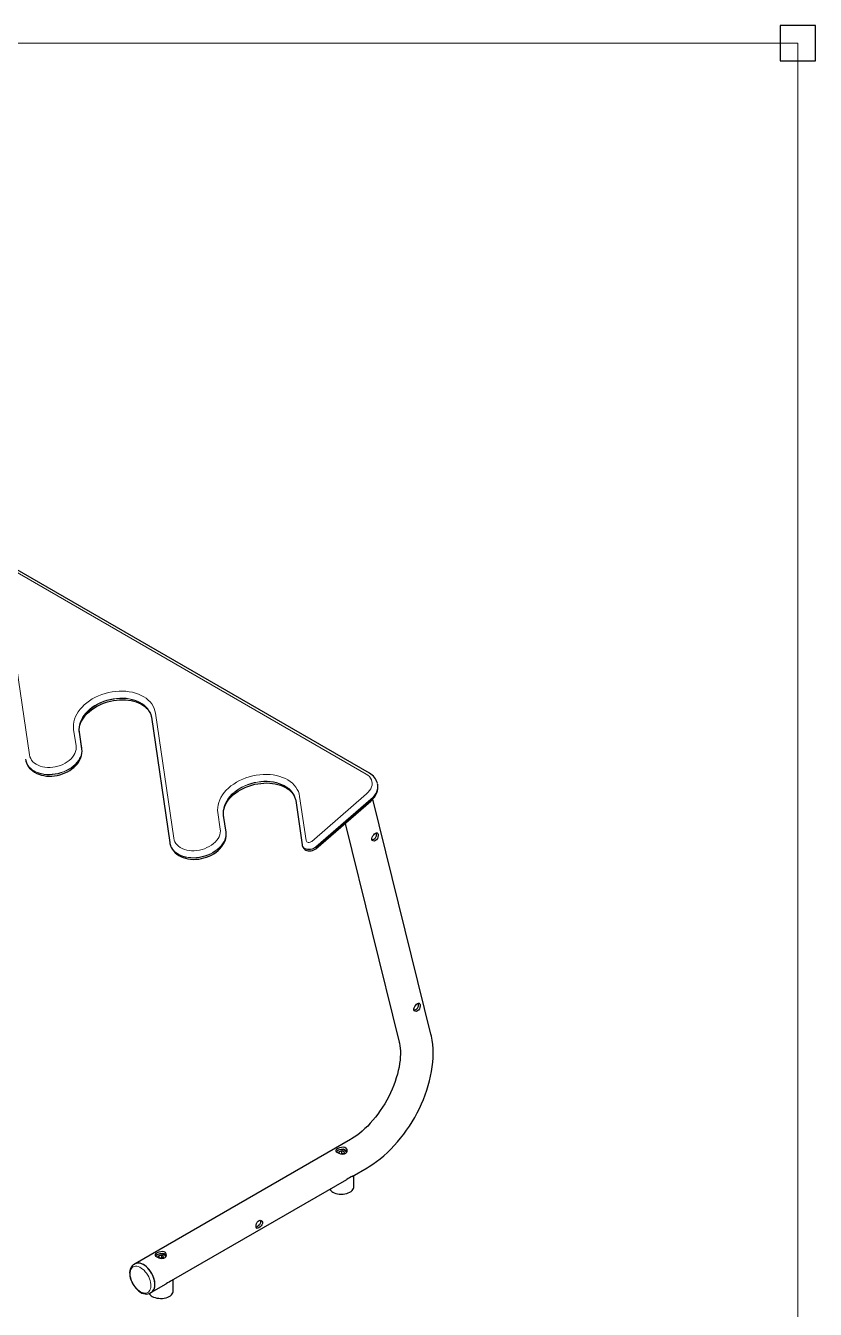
# Model space of a CAD drawing. Header units: millimetres. Extents: x -1411 to 5721, y -19797 to 4144.
# Drawn here: x 4827 to 5721, y 2690 to 4144 of the extents above; entities that cross this region are included whole.
import ezdxf

# ---------------------------------------------------------------- set-up
doc = ezdxf.new("R2010")
doc.units = ezdxf.units.MM
doc.linetypes.add('PHANTOM', pattern=[12.7, 6.35, -1.27, 1.27, -1.27, 1.27, -1.27])
doc.layers.add('Nekreslit', color=6, linetype='Continuous', plot=False)
doc.layers.add('OBRYSOVA', color=7, linetype='Continuous')

msp = doc.modelspace()

# ---------------------------------------------------------------- linework, layer by layer
at = {"color": 7, "lineweight": 18}
for p, q in [((5212.2, 3296.1), (4441.9, 3740.8)), ((4810.4, 3459.4), (4831, 3317.8)), ((4973.6, 3365.1), (4994.3, 3223.6)), ((4883.7, 3328.2), (4880.9, 3346.8)), ((4887.3, 3344.1), (4887.4, 3343.7)), ((4887.3, 3344.1), (4890.1, 3325.4)), ((4887.4, 3343.7), (4887.5, 3343.5)), ((4890.2, 3325.1), (4887.4, 3343.7)), ((4890.1, 3325.4), (4890.2, 3325.1)), ((4890.2, 3325.1), (4890.2, 3324.8)), ((5136.8, 3270.9), (5144.1, 3220.8)), ((5150.4, 3220), (5212.6, 3273.9)), ((5217.5, 3267.7), (5155.3, 3213.9)), ((5155.4, 3213.6), (5217.6, 3267.4)), ((5046.9, 3234), (5044.2, 3252.6)), ((5050.6, 3249.8), (5050.6, 3249.5)), ((5050.6, 3249.8), (5053.3, 3231.2)), ((5050.6, 3249.5), (5050.7, 3249.2)), ((5053.4, 3230.9), (5050.6, 3249.5)), ((5053.3, 3231.2), (5053.4, 3230.9)), ((5053.4, 3230.9), (5053.5, 3230.6)), ((5155.3, 3213.9), (5155.4, 3213.6))]:
    msp.add_line(p, q, dxfattribs=at)
for p, q in [((5215.9, 3297.1), (4445.7, 3741.8)), ((4969.1, 3360.5), (4989.7, 3218.9)), ((4890.2, 3324.8), (4887.5, 3343.5)), ((4826.8, 3311.3), (4826.9, 3311)), ((5224.9, 3285.4), (5224.9, 3285.7)), ((5132.3, 3266.2), (5139.6, 3216.1)), ((5155.1, 3211.6), (5217.3, 3265.5)), ((5285.4, 3001.6), (5219.7, 3267.9)), ((5053.5, 3230.6), (5050.7, 3249.3)), ((5188.3, 3240.4), (5249.4, 2992.7)), ((4990, 3217.1), (4990.1, 3216.8)), ((5139.6, 3216.1), (5139.8, 3215.5)), ((5139.7, 3215.4), (5139.8, 3215.1)), ((5194.5, 2882.5), (4950.7, 2741.7)), ((5181.6, 2868.9), (5181.1, 2867)), ((5181.1, 2867), (5182.9, 2866.2)), ((5181.6, 2868.9), (5184.5, 2869.6)), ((5181.6, 2866.8), (5181.6, 2868.9)), ((5183, 2866.2), (5183.1, 2866.2)), ((5183.1, 2866.2), (5184.5, 2866.6)), ((5186.7, 2866.6), (5184.2, 2866)), ((5187.1, 2868.5), (5184.5, 2869.6)), ((5184.5, 2866.6), (5184.5, 2869.6)), ((5185.2, 2866.3), (5184.5, 2866.6)), ((5187.1, 2868.5), (5186.7, 2866.6)), ((5196.3, 2840.7), (5213.1, 2850.4)), ((4991.8, 2722.6), (5190.1, 2837.1)), ((5198, 2828.6), (5198, 2841.7)), ((4977.6, 2751.1), (4976.4, 2749.4)), ((4976.4, 2749.4), (4977.9, 2748.3)), ((4977.6, 2751.1), (4980.8, 2751.4)), ((4977.6, 2748.6), (4977.6, 2751.1)), ((4978.4, 2748.2), (4979.2, 2748.2)), ((4979.2, 2748.2), (4980.8, 2748.4)), ((4981.6, 2748.2), (4979.2, 2748)), ((4982.8, 2750), (4980.8, 2751.4)), ((4980.8, 2748.4), (4980.8, 2751.4)), ((4981, 2748.2), (4980.8, 2748.4)), ((4982.8, 2750), (4981.6, 2748.2)), ((4950.7, 2741.7), (4948.7, 2740.6)), ((4948.7, 2740.6), (4948.8, 2740.6)), ((4969.2, 2709.6), (4985.6, 2719)), ((4993.5, 2710.5), (4993.5, 2723.6)), ((4967.2, 2708.5), (4969.2, 2709.6))]:
    msp.add_line(p, q)
at = {"color": 7, "lineweight": 18, "flags": 128}
for points in [[(4880.9, 3346.8), (4880.7, 3349.7), (4880.8, 3352.5), (4881.2, 3355.4), (4882, 3358.3), (4883, 3361.2), (4884.4, 3364), (4886.2, 3366.8), (4888.2, 3369.5), (4890.5, 3372.1), (4893, 3374.6), (4895.8, 3377), (4898.8, 3379.2), (4902.1, 3381.2), (4905.5, 3383.1), (4909.1, 3384.7), (4912.8, 3386.2), (4916.6, 3387.4), (4920.5, 3388.4), (4924.4, 3389.2), (4928.4, 3389.7), (4932.3, 3390), (4936.2, 3390.1), (4940.1, 3389.9), (4943.8, 3389.4), (4947.5, 3388.8), (4950.9, 3387.8), (4954.3, 3386.7), (4957.4, 3385.3), (4960.3, 3383.7), (4963, 3382), (4965.4, 3380), (4967.5, 3377.9), (4969.4, 3375.6), (4970.9, 3373.1), (4972.1, 3370.6), (4973, 3367.9), (4973.6, 3365.1)], [(4968.7, 3362.2), (4968.6, 3362.8), (4967.7, 3365.3), (4966.5, 3367.6), (4965, 3369.9), (4963.2, 3372), (4961.1, 3373.9), (4958.8, 3375.7), (4956.2, 3377.3), (4953.4, 3378.7), (4950.4, 3379.8), (4947.2, 3380.8), (4943.8, 3381.5), (4940.4, 3382), (4936.8, 3382.2), (4933.2, 3382.2), (4929.5, 3381.9), (4925.8, 3381.4), (4922.1, 3380.7), (4918.5, 3379.8), (4915, 3378.6), (4911.5, 3377.2), (4908.2, 3375.6), (4905.1, 3373.8), (4902.1, 3371.9), (4899.4, 3369.8), (4896.9, 3367.5), (4894.6, 3365.1), (4892.6, 3362.6), (4890.9, 3360.1), (4889.5, 3357.4), (4888.4, 3354.8), (4887.7, 3352.1), (4887.2, 3349.4), (4887.1, 3346.7), (4887.3, 3344.1)], [(4887.4, 3343.7), (4887.2, 3346.4), (4887.3, 3349), (4887.8, 3351.7), (4888.5, 3354.4), (4889.6, 3357.1), (4891, 3359.7), (4892.7, 3362.3), (4894.7, 3364.8), (4897, 3367.2), (4899.5, 3369.4), (4902.2, 3371.6), (4905.2, 3373.5), (4908.3, 3375.3), (4911.6, 3376.9), (4915, 3378.3), (4918.6, 3379.4), (4922.2, 3380.4), (4925.9, 3381.1), (4929.6, 3381.6), (4933.2, 3381.9), (4936.9, 3381.9), (4940.5, 3381.6), (4943.9, 3381.2), (4947.3, 3380.4), (4950.5, 3379.5), (4953.5, 3378.3), (4956.3, 3377), (4958.9, 3375.4), (4961.2, 3373.6), (4963.3, 3371.7), (4965.1, 3369.6), (4966.6, 3367.3), (4967.8, 3364.9), (4968.6, 3362.5), (4968.8, 3361.9)], [(4890.1, 3325.4), (4890.3, 3323.1), (4890.1, 3320.8), (4889.7, 3318.4), (4888.9, 3316), (4887.7, 3313.7), (4886.3, 3311.4), (4884.6, 3309.2), (4882.6, 3307.1), (4880.4, 3305.2), (4878, 3303.3), (4875.3, 3301.7), (4872.5, 3300.2), (4869.5, 3298.9), (4866.4, 3297.8), (4863.2, 3296.9), (4860, 3296.3), (4856.8, 3295.9), (4853.6, 3295.7), (4850.4, 3295.8), (4847.3, 3296.1), (4844.3, 3296.7), (4841.5, 3297.5), (4838.8, 3298.5), (4836.3, 3299.7), (4834.1, 3301.1), (4832.1, 3302.7), (4830.4, 3304.5), (4829, 3306.4), (4827.8, 3308.5), (4827, 3310.6), (4826.8, 3311.3)], [(4826.9, 3311), (4827.1, 3310.3), (4827.9, 3308.1), (4829, 3306.1), (4830.5, 3304.2), (4832.2, 3302.4), (4834.2, 3300.8), (4836.4, 3299.4), (4838.9, 3298.2), (4841.6, 3297.1), (4844.4, 3296.4), (4847.4, 3295.8), (4850.5, 3295.5), (4853.6, 3295.4), (4856.9, 3295.6), (4860.1, 3296), (4863.3, 3296.6), (4866.5, 3297.5), (4869.6, 3298.6), (4872.6, 3299.9), (4875.4, 3301.3), (4878, 3303), (4880.5, 3304.8), (4882.7, 3306.8), (4884.7, 3308.9), (4886.4, 3311.1), (4887.8, 3313.4), (4888.9, 3315.7), (4889.7, 3318.1), (4890.2, 3320.4), (4890.4, 3322.8), (4890.2, 3325.1)], [(4831, 3317.8), (4831.5, 3315.7), (4832.3, 3313.8), (4833.4, 3311.9), (4834.8, 3310.2), (4836.5, 3308.7), (4838.5, 3307.3), (4840.7, 3306.1), (4843.1, 3305.1), (4845.7, 3304.4), (4848.4, 3303.9), (4851.3, 3303.6), (4854.2, 3303.6), (4857.2, 3303.9), (4860.1, 3304.3), (4863.1, 3305), (4865.9, 3305.9), (4868.7, 3307.1), (4871.3, 3308.4), (4873.7, 3309.9), (4876, 3311.6), (4878, 3313.5), (4879.7, 3315.4), (4881.1, 3317.5), (4882.3, 3319.6), (4883.2, 3321.7), (4883.7, 3323.9), (4883.9, 3326.1), (4883.7, 3328.2)], [(5044.2, 3252.6), (5043.9, 3255.4), (5044, 3258.3), (5044.4, 3261.2), (5045.2, 3264.1), (5046.3, 3267), (5047.7, 3269.8), (5049.4, 3272.6), (5051.4, 3275.3), (5053.7, 3277.9), (5056.2, 3280.4), (5059, 3282.7), (5062.1, 3284.9), (5065.3, 3287), (5068.7, 3288.8), (5072.3, 3290.5), (5076, 3291.9), (5079.8, 3293.2), (5083.7, 3294.2), (5087.6, 3295), (5091.6, 3295.5), (5095.5, 3295.8), (5099.4, 3295.8), (5103.3, 3295.6), (5107, 3295.2), (5110.7, 3294.5), (5114.2, 3293.6), (5117.5, 3292.5), (5120.6, 3291.1), (5123.5, 3289.5), (5126.2, 3287.7), (5128.6, 3285.8), (5130.7, 3283.6), (5132.6, 3281.3), (5134.1, 3278.9), (5135.4, 3276.3), (5136.3, 3273.7), (5136.8, 3270.9)], [(5131.9, 3268), (5131.8, 3268.5), (5130.9, 3271), (5129.7, 3273.4), (5128.2, 3275.6), (5126.4, 3277.8), (5124.4, 3279.7), (5122, 3281.5), (5119.4, 3283.1), (5116.6, 3284.4), (5113.6, 3285.6), (5110.4, 3286.5), (5107.1, 3287.3), (5103.6, 3287.7), (5100, 3288), (5096.4, 3288), (5092.7, 3287.7), (5089, 3287.2), (5085.3, 3286.5), (5081.7, 3285.5), (5078.2, 3284.4), (5074.7, 3283), (5071.4, 3281.4), (5068.3, 3279.6), (5065.4, 3277.6), (5062.6, 3275.5), (5060.1, 3273.3), (5057.8, 3270.9), (5055.9, 3268.4), (5054.2, 3265.8), (5052.8, 3263.2), (5051.7, 3260.5), (5050.9, 3257.8), (5050.5, 3255.1), (5050.3, 3252.5), (5050.6, 3249.8)], [(5050.6, 3249.5), (5050.4, 3252.1), (5050.5, 3254.8), (5051, 3257.5), (5051.7, 3260.2), (5052.8, 3262.9), (5054.2, 3265.5), (5055.9, 3268.1), (5057.9, 3270.6), (5060.2, 3273), (5062.7, 3275.2), (5065.4, 3277.3), (5068.4, 3279.3), (5071.5, 3281.1), (5074.8, 3282.7), (5078.3, 3284), (5081.8, 3285.2), (5085.4, 3286.2), (5089.1, 3286.9), (5092.8, 3287.4), (5096.5, 3287.6), (5100.1, 3287.6), (5103.7, 3287.4), (5107.2, 3286.9), (5110.5, 3286.2), (5113.7, 3285.3), (5116.7, 3284.1), (5119.5, 3282.7), (5122.1, 3281.2), (5124.4, 3279.4), (5126.5, 3277.4), (5128.3, 3275.3), (5129.8, 3273.1), (5131, 3270.7), (5131.9, 3268.2), (5132, 3267.7)], [(5212.6, 3273.9), (5214.5, 3275.7), (5216, 3277.6), (5217.3, 3279.6), (5218.2, 3281.7), (5218.7, 3283.8), (5218.8, 3285.9), (5218.6, 3287.9), (5218, 3289.8), (5217, 3291.7), (5215.7, 3293.3), (5214.1, 3294.9), (5212.2, 3296.1)], [(5224.9, 3285.7), (5225, 3284.9), (5225.3, 3282.7), (5225.1, 3280.5), (5224.7, 3278.3), (5223.9, 3276), (5222.7, 3273.8), (5221.3, 3271.7), (5219.5, 3269.7), (5217.5, 3267.7)], [(5217.6, 3267.4), (5219.6, 3269.3), (5221.4, 3271.4), (5222.8, 3273.5), (5223.9, 3275.7), (5224.7, 3277.9), (5225.2, 3280.2), (5225.3, 3282.4), (5225.1, 3284.6), (5224.9, 3285.4)], [(5053.3, 3231.2), (5053.5, 3228.9), (5053.4, 3226.5), (5052.9, 3224.2), (5052.1, 3221.8), (5051, 3219.5), (5049.6, 3217.2), (5047.8, 3215), (5045.9, 3212.9), (5043.6, 3210.9), (5041.2, 3209.1), (5038.5, 3207.4), (5035.7, 3206), (5032.7, 3204.7), (5029.6, 3203.6), (5026.5, 3202.7), (5023.3, 3202.1), (5020, 3201.7), (5016.8, 3201.5), (5013.6, 3201.6), (5010.5, 3201.9), (5007.5, 3202.5), (5004.7, 3203.2), (5002, 3204.2), (4999.6, 3205.5), (4997.3, 3206.9), (4995.3, 3208.5), (4993.6, 3210.3), (4992.2, 3212.2), (4991.1, 3214.2), (4990.2, 3216.4), (4990.1, 3217.1)], [(4990.1, 3216.8), (4990.3, 3216.1), (4991.1, 3213.9), (4992.3, 3211.9), (4993.7, 3209.9), (4995.4, 3208.2), (4997.4, 3206.6), (4999.7, 3205.1), (5002.1, 3203.9), (5004.8, 3202.9), (5007.6, 3202.1), (5010.6, 3201.6), (5013.7, 3201.3), (5016.9, 3201.2), (5020.1, 3201.4), (5023.3, 3201.8), (5026.6, 3202.4), (5029.7, 3203.3), (5032.8, 3204.3), (5035.8, 3205.6), (5038.6, 3207.1), (5041.3, 3208.8), (5043.7, 3210.6), (5045.9, 3212.6), (5047.9, 3214.7), (5049.6, 3216.9), (5051, 3219.1), (5052.2, 3221.5), (5053, 3223.8), (5053.4, 3226.2), (5053.6, 3228.6), (5053.4, 3230.9)], [(4994.3, 3223.6), (4994.7, 3221.5), (4995.5, 3219.5), (4996.6, 3217.7), (4998, 3216), (4999.7, 3214.4), (5001.7, 3213.1), (5003.9, 3211.9), (5006.3, 3210.9), (5008.9, 3210.2), (5011.6, 3209.7), (5014.5, 3209.4), (5017.4, 3209.4), (5020.4, 3209.6), (5023.3, 3210.1), (5026.3, 3210.8), (5029.1, 3211.7), (5031.9, 3212.9), (5034.5, 3214.2), (5036.9, 3215.7), (5039.2, 3217.4), (5041.2, 3219.2), (5042.9, 3221.2), (5044.4, 3223.2), (5045.5, 3225.3), (5046.4, 3227.5), (5046.9, 3229.7), (5047.1, 3231.8), (5046.9, 3234)], [(5155.3, 3213.9), (5154, 3212.9), (5152.5, 3212.1), (5150.8, 3211.5), (5149.1, 3211.1), (5147.4, 3211), (5145.7, 3211.1), (5144.2, 3211.4), (5142.8, 3211.9), (5141.6, 3212.7), (5140.6, 3213.6), (5140, 3214.7), (5139.7, 3215.4)], [(5139.8, 3215.1), (5140.1, 3214.4), (5140.7, 3213.3), (5141.6, 3212.4), (5142.8, 3211.6), (5144.2, 3211.1), (5145.8, 3210.8), (5147.5, 3210.7), (5149.2, 3210.8), (5150.9, 3211.2), (5152.5, 3211.8), (5154, 3212.6), (5155.4, 3213.6)], [(5144.1, 3220.8), (5144.4, 3220.1), (5144.9, 3219.5), (5145.7, 3219.1), (5146.6, 3218.9), (5147.6, 3218.9), (5148.6, 3219.1), (5149.6, 3219.5), (5150.4, 3220)], [(4968.1, 2720.6), (4967.6, 2722.7), (4966.8, 2724.8), (4965.9, 2726.9), (4964.8, 2728.9), (4963.5, 2730.9), (4962.1, 2732.7), (4960.6, 2734.3), (4959, 2735.7), (4957.4, 2736.9), (4955.7, 2737.9), (4954.1, 2738.5), (4952.5, 2738.9), (4951, 2739), (4949.6, 2738.8), (4948.4, 2738.2), (4947.3, 2737.4), (4946.4, 2736.4), (4945.7, 2735.1), (4945.2, 2733.6), (4944.9, 2731.8), (4944.9, 2730), (4945.1, 2728), (4945.5, 2725.9), (4946.1, 2723.8), (4946.9, 2721.6), (4948, 2719.6), (4949.1, 2717.6), (4950.5, 2715.7), (4951.9, 2714), (4953.5, 2712.4), (4955.1, 2711.1), (4956.8, 2710.1), (4958.4, 2709.3), (4960, 2708.8), (4961.5, 2708.5), (4963, 2708.6), (4964.3, 2709), (4965.5, 2709.6), (4966.5, 2710.6), (4967.3, 2711.7), (4967.9, 2713.2), (4968.3, 2714.8), (4968.4, 2716.6), (4968.4, 2718.5), (4968.1, 2720.6)]]:
    msp.add_lwpolyline(points, dxfattribs=at)
at = {"flags": 128}
for points in [[(4887.5, 3343.5), (4887.3, 3344.5), (4887.3, 3346.8), (4887.5, 3349.2), (4888, 3351.5), (4888.8, 3353.9), (4889.9, 3356.2), (4891.2, 3358.5), (4892.7, 3360.8), (4894.5, 3363), (4896.5, 3365.1), (4898.8, 3367.2), (4901.3, 3369.1), (4903.9, 3371), (4906.7, 3372.7), (4909.7, 3374.2), (4912.8, 3375.6), (4916, 3376.9), (4919.3, 3377.9), (4922.7, 3378.8), (4926.1, 3379.5), (4929.5, 3380), (4933, 3380.3), (4936.3, 3380.3), (4939.7, 3380.2), (4942.9, 3379.9), (4946, 3379.4), (4949, 3378.7), (4951.9, 3377.9), (4954.5, 3376.8), (4957, 3375.6), (4959.3, 3374.3), (4961.4, 3372.8), (4963.2, 3371.2), (4964.8, 3369.5), (4966.2, 3367.6), (4967.4, 3365.7), (4968.3, 3363.6), (4968.8, 3361.9)], [(4968.7, 3362.2), (4968.8, 3361.8), (4969.1, 3360.5)], [(4826.9, 3311), (4827.5, 3309.1), (4828.4, 3307), (4829.6, 3304.9), (4831.1, 3303), (4832.8, 3301.3), (4834.7, 3299.7), (4836.8, 3298.2), (4839.2, 3297), (4841.7, 3295.9), (4844.4, 3295.1), (4847.2, 3294.4), (4850.1, 3294), (4853.1, 3293.9), (4856.2, 3293.9), (4859.2, 3294.2), (4862.3, 3294.7), (4865.3, 3295.4), (4868.3, 3296.3), (4871.1, 3297.5), (4873.9, 3298.8), (4876.5, 3300.3), (4879, 3302), (4881.3, 3303.8), (4883.3, 3305.8), (4885.2, 3307.9), (4886.8, 3310.2), (4888.1, 3312.5), (4889.2, 3314.9), (4889.9, 3317.3), (4890.3, 3319.8), (4890.5, 3322.2), (4890.3, 3324.4), (4890.2, 3324.8)], [(4826.5, 3313.1), (4826.7, 3311.7), (4826.9, 3311.3)], [(5050.7, 3249.3), (5050.6, 3250.3), (5050.5, 3252.6), (5050.7, 3254.9), (5051.3, 3257.3), (5052, 3259.7), (5053.1, 3262), (5054.4, 3264.3), (5055.9, 3266.6), (5057.7, 3268.8), (5059.8, 3270.9), (5062, 3273), (5064.5, 3274.9), (5067.1, 3276.7), (5069.9, 3278.4), (5072.9, 3280), (5076, 3281.4), (5079.3, 3282.6), (5082.6, 3283.7), (5085.9, 3284.6), (5089.3, 3285.3), (5092.8, 3285.7), (5096.2, 3286), (5099.6, 3286.1), (5102.9, 3286), (5106.1, 3285.7), (5109.2, 3285.2), (5112.2, 3284.5), (5115.1, 3283.6), (5117.8, 3282.6), (5120.2, 3281.4), (5122.5, 3280), (5124.6, 3278.6), (5126.5, 3276.9), (5128.1, 3275.2), (5129.5, 3273.4), (5130.6, 3271.4), (5131.5, 3269.4), (5132, 3267.7)], [(5217.3, 3265.5), (5218.4, 3266.5), (5220.2, 3268.4), (5221.8, 3270.5), (5223.1, 3272.6), (5224.2, 3274.9), (5224.9, 3277.2), (5225.3, 3279.5), (5225.4, 3281.7), (5225.2, 3284), (5224.9, 3285.3)], [(5131.9, 3267.9), (5132, 3267.6), (5132.3, 3266.2)], [(4990.1, 3216.8), (4990.7, 3214.9), (4991.6, 3212.7), (4992.8, 3210.7), (4994.3, 3208.8), (4996, 3207), (4997.9, 3205.4), (5000.1, 3204), (5002.4, 3202.7), (5004.9, 3201.7), (5007.6, 3200.8), (5010.4, 3200.2), (5013.4, 3199.8), (5016.4, 3199.6), (5019.4, 3199.7), (5022.5, 3200), (5025.5, 3200.5), (5028.5, 3201.2), (5031.5, 3202.1), (5034.4, 3203.2), (5037.1, 3204.5), (5039.7, 3206), (5042.2, 3207.7), (5044.5, 3209.6), (5046.6, 3211.6), (5048.4, 3213.7), (5050, 3215.9), (5051.3, 3218.3), (5052.4, 3220.7), (5053.1, 3223.1), (5053.6, 3225.6), (5053.7, 3228), (5053.5, 3230.2), (5053.5, 3230.6)], [(5221.6, 3228.4), (5222.7, 3229.3), (5223.7, 3229.7), (5224.6, 3229.6), (5225.2, 3228.9), (5225.5, 3227.9), (5225.6, 3226.5), (5225.3, 3224.9), (5224.8, 3223.2), (5223.8, 3221.8), (5222.6, 3220.9), (5221.4, 3220.4), (5220.1, 3220.5), (5219.1, 3221), (5218.5, 3222), (5218.4, 3223.2), (5218.7, 3224.6), (5219.5, 3226.1), (5220.6, 3227.4), (5221.6, 3228.4)], [(5223.3, 3229.5), (5223.5, 3229), (5223.5, 3227.6), (5223.3, 3226), (5222.8, 3224.4), (5221.8, 3223), (5220.7, 3222), (5219.4, 3221.6), (5218.8, 3221.6)], [(4989.7, 3218.9), (4990, 3217.5), (4990.1, 3217.1)], [(5139.8, 3215.1), (5140, 3214.3), (5140.7, 3213), (5141.5, 3211.9), (5142.6, 3210.9), (5143.8, 3210.2), (5145.1, 3209.6), (5146.6, 3209.2), (5148.2, 3209.1), (5149.8, 3209.2), (5151.4, 3209.6), (5153, 3210.3), (5154.5, 3211.2), (5155.1, 3211.6)], [(5269.2, 3035.6), (5270.3, 3036.4), (5271.3, 3036.8), (5272.1, 3036.7), (5272.8, 3036.1), (5273.1, 3035), (5273.2, 3033.6), (5272.9, 3032), (5272.3, 3030.4), (5271.4, 3029), (5270.2, 3028), (5269, 3027.5), (5267.7, 3027.6), (5266.7, 3028.1), (5266.1, 3029.1), (5266, 3030.4), (5266.3, 3031.7), (5267.1, 3033.2), (5268.2, 3034.6), (5269.2, 3035.6)], [(5270.9, 3036.6), (5271.1, 3036.1), (5271.1, 3034.7), (5270.9, 3033.1), (5270.3, 3031.5), (5269.4, 3030.1), (5268.2, 3029.1), (5267, 3028.7), (5266.3, 3028.7)], [(5213.1, 2850.4), (5215.4, 2851.8), (5219.7, 2854.5), (5223.9, 2857.5), (5228.1, 2860.7), (5232.1, 2864.1), (5236.1, 2867.7), (5240, 2871.5), (5243.8, 2875.5), (5247.5, 2879.7), (5251.1, 2884), (5254.6, 2888.4), (5257.9, 2893), (5261.1, 2897.7), (5264.1, 2902.5), (5267, 2907.5), (5269.7, 2912.5), (5272.3, 2917.5), (5274.7, 2922.7), (5276.9, 2927.9), (5278.9, 2933.1), (5280.7, 2938.4), (5282.4, 2943.7), (5283.8, 2948.9), (5285, 2954.2), (5286.1, 2959.5), (5286.9, 2964.7), (5287.4, 2969.9), (5287.8, 2975), (5287.9, 2980.1), (5287.8, 2985.1), (5287.4, 2990), (5286.8, 2994.8), (5285.9, 2999.4), (5285.4, 3001.6)], [(5249.4, 2992.7), (5249.7, 2991.4), (5250.2, 2988.6), (5250.5, 2985.7), (5250.8, 2982.6), (5250.8, 2979.2), (5250.7, 2975.7), (5250.4, 2972.1), (5249.9, 2968.3), (5249.3, 2964.4), (5248.4, 2960.4), (5247.4, 2956.4), (5246.2, 2952.2), (5244.8, 2948), (5243.3, 2943.8), (5241.6, 2939.6), (5239.7, 2935.4), (5237.6, 2931.2), (5235.4, 2927), (5233.1, 2923), (5230.6, 2919), (5228.1, 2915.1), (5225.4, 2911.3), (5222.6, 2907.7), (5219.7, 2904.2), (5216.8, 2900.9), (5213.8, 2897.7), (5210.7, 2894.8), (5207.7, 2892), (5204.6, 2889.4), (5201.6, 2887.1), (5198.6, 2885), (5195.6, 2883.1), (5194.5, 2882.5)], [(5179.5, 2867.6), (5181.2, 2866.8), (5183.2, 2866.2), (5185.4, 2865.9), (5187.5, 2866.1), (5189.1, 2866.9), (5190.1, 2868), (5190.6, 2869.4), (5190.4, 2871), (5189.4, 2872.4), (5187.9, 2873.2), (5186.1, 2873.6), (5184, 2873.5), (5181.8, 2872.9), (5179.9, 2872.1), (5178.6, 2871.2), (5177.8, 2870.4), (5177.7, 2869.5), (5178.3, 2868.5), (5179.5, 2867.6)], [(5178.8, 2869), (5178.7, 2868.9), (5178.3, 2868.5)], [(5190, 2867.9), (5189.9, 2868.3), (5189.4, 2869), (5188.6, 2869.7), (5187.6, 2870.2), (5187, 2870.5), (5185.8, 2870.8), (5184.5, 2870.9), (5183.2, 2870.9), (5181.9, 2870.7), (5180.7, 2870.3), (5179.7, 2869.7), (5178.9, 2869), (5178.4, 2868.4)], [(5190.4, 2868.7), (5189.5, 2870), (5188, 2870.9), (5186.2, 2871.3), (5184.2, 2871.1), (5183.2, 2870.9)], [(5174.3, 2822.9), (5175.9, 2822.1), (5177.7, 2821.4), (5179.7, 2821), (5181.7, 2820.7), (5183.9, 2820.5), (5186, 2820.6), (5188.1, 2820.9), (5190.1, 2821.3), (5191.9, 2821.9), (5193.6, 2822.7), (5195, 2823.6), (5196.2, 2824.6), (5197.1, 2825.7), (5197.7, 2826.9), (5198, 2828.1), (5198, 2828.6)], [(5087.4, 2784.1), (5087.6, 2785.6), (5088, 2787.2), (5088.7, 2788.7), (5089.7, 2790), (5090.9, 2790.8), (5092.1, 2791.1), (5093.2, 2790.8), (5094.1, 2790), (5094.6, 2788.8), (5094.6, 2787.5), (5094.1, 2786), (5093.2, 2784.6), (5092, 2783.4), (5090.7, 2782.4), (5089.6, 2781.9), (5088.6, 2781.8), (5088, 2782.2), (5087.5, 2783), (5087.4, 2784.1)], [(5092.2, 2791.1), (5092.6, 2790), (5092.6, 2788.7), (5092.1, 2787.3), (5091.2, 2785.9), (5090, 2784.6), (5088.7, 2783.7), (5087.6, 2783.1), (5087.5, 2783.1)], [(4975, 2749.5), (4976.7, 2748.7), (4978.7, 2748.1), (4980.9, 2747.8), (4982.9, 2748), (4984.6, 2748.8), (4985.6, 2749.9), (4986.1, 2751.4), (4985.8, 2752.9), (4984.9, 2754.3), (4983.4, 2755.2), (4981.5, 2755.5), (4979.5, 2755.4), (4977.3, 2754.9), (4975.4, 2754), (4974, 2753.2), (4973.3, 2752.3), (4973.1, 2751.4), (4973.7, 2750.4), (4975, 2749.5)], [(4974.3, 2750.9), (4974.2, 2750.8), (4973.7, 2750.4)], [(4985.5, 2749.8), (4985.3, 2750.2), (4984.8, 2751), (4984.1, 2751.6), (4983.6, 2751.9), (4982.5, 2752.4), (4981.3, 2752.7), (4980, 2752.9), (4978.7, 2752.8), (4977.4, 2752.6), (4976.2, 2752.2), (4975.2, 2751.7), (4974.4, 2751), (4973.9, 2750.3)], [(4979.2, 2748.2), (4978.8, 2748.2), (4978.6, 2748.1)], [(4985.8, 2750.6), (4985, 2751.9), (4983.5, 2752.8), (4981.7, 2753.2), (4979.7, 2753.1), (4978.7, 2752.8)], [(4948.9, 2740.6), (4948.4, 2740.4), (4947.2, 2739.5), (4946.3, 2738.3), (4945.5, 2737), (4944.9, 2735.5), (4944.5, 2733.8), (4944.3, 2731.9), (4944.4, 2729.9), (4944.6, 2727.8), (4945.1, 2725.7), (4945.8, 2723.5), (4946.7, 2721.4), (4947.7, 2719.3), (4948.9, 2717.3), (4950.2, 2715.5), (4951.7, 2713.7), (4953.2, 2712.1), (4954.9, 2710.7), (4956.6, 2709.6), (4958.3, 2708.6), (4960.1, 2707.9), (4961.8, 2707.5), (4963.5, 2707.4), (4965.1, 2707.6), (4966.5, 2708.1), (4967.2, 2708.5)], [(4972.6, 2722.1), (4972.1, 2724.3), (4971.3, 2726.6), (4970.3, 2728.8), (4969.2, 2731), (4967.9, 2733.1), (4966.4, 2735.1), (4964.8, 2736.9), (4963.2, 2738.5), (4961.4, 2739.8), (4959.7, 2740.9), (4957.9, 2741.8), (4956.2, 2742.3), (4954.6, 2742.6), (4953, 2742.5), (4951.6, 2742.1), (4950.7, 2741.7)], [(4959.9, 2740.8), (4958.2, 2741.7), (4956.5, 2742.2), (4954.8, 2742.5), (4953.2, 2742.5), (4951.8, 2742.2), (4950.7, 2741.7)], [(4969.2, 2709.6), (4969.9, 2710.1), (4971, 2711.1), (4971.8, 2712.4), (4972.5, 2713.9), (4972.9, 2715.7), (4973, 2717.6), (4973, 2719.6), (4972.7, 2721.8), (4972.2, 2724), (4971.4, 2726.3), (4970.5, 2728.5), (4969.4, 2730.7), (4968.1, 2732.8), (4966.6, 2734.8), (4965, 2736.6), (4963.4, 2738.2), (4961.7, 2739.6), (4959.9, 2740.8)], [(4969.2, 2709.6), (4970.1, 2710.2), (4971.1, 2711.3), (4971.9, 2712.6), (4972.5, 2714.2), (4972.9, 2715.9), (4973, 2717.9), (4972.9, 2719.9), (4972.6, 2722.1)], [(4969.8, 2704.8), (4971.4, 2704), (4973.2, 2703.4), (4975.1, 2702.9), (4977.2, 2702.6), (4979.3, 2702.5), (4981.5, 2702.5), (4983.5, 2702.8), (4985.5, 2703.2), (4987.4, 2703.8), (4989, 2704.6), (4990.5, 2705.5), (4991.7, 2706.5), (4992.6, 2707.6), (4993.2, 2708.8), (4993.5, 2710), (4993.5, 2710.5)]]:
    msp.add_lwpolyline(points, dxfattribs=at)
at = {"color": 7, "linetype": 'PHANTOM', "lineweight": 18, "flags": 128}
for points in [[(5187.3, 2870.2), (5186.2, 2870.6), (5184.9, 2870.8), (5183.6, 2870.8), (5182.3, 2870.6), (5181.1, 2870.3), (5180.1, 2869.7), (5179.4, 2869.1), (5179, 2868.4), (5178.9, 2868)], [(5189.2, 2866.8), (5189.4, 2867.5), (5189.3, 2868.2), (5189, 2869), (5188.3, 2869.6), (5187.3, 2870.2)], [(4983.7, 2751.6), (4982.7, 2752.1), (4981.6, 2752.5), (4980.3, 2752.7), (4979, 2752.7), (4977.7, 2752.5), (4976.5, 2752.2), (4975.6, 2751.6), (4974.8, 2751), (4974.4, 2750.3), (4974.3, 2750)]]:
    msp.add_lwpolyline(points, dxfattribs=at)
for centre, radius, start, end in [((5207.3, 3281.2), 18.1, 14.4545, 61.6779), ((5330.6, 2601.2), 274.6, 119.1967, 120.7522), ((5178.3, 2830.5), 8.61, 211.4249, 242.4278), ((4979.6, 2743.6), 4.68, 77.0526, 95.3388), ((5126.1, 2483.1), 274.6, 119.1967, 120.7522), ((4973.7, 2712.4), 8.57, 210.7946, 242.4815)]:
    msp.add_arc(centre, radius, start, end)
at = {"color": 7, "lineweight": 18}
msp.add_arc((5153.7, 3212.8), 1.85, 319.388, 23.2905, dxfattribs=at)
at = {"color": 7, "linetype": 'PHANTOM', "lineweight": 18}
msp.add_arc((4982.7, 2749.7), 2.15, 334.5126, 62.1897, dxfattribs=at)
at = {"layer": 'Nekreslit', "color": 4, "lineweight": 15}
msp.add_lwpolyline([(5700.6, 0), (0, 0), (0, 4123.6), (5700.6, 4123.6)], close=True, dxfattribs=at)
at = {"layer": 'OBRYSOVA'}
msp.add_lwpolyline([(5680.6, 4103.6), (5720.6, 4103.6), (5720.6, 4143.6), (5680.6, 4143.6)], close=True, dxfattribs=at)
msp.add_lwpolyline([(5680.6, 4103.6), (5720.6, 4103.6), (5720.6, 4143.6), (5680.6, 4143.6)], close=True, dxfattribs=at)

doc.saveas('drawing.dxf')
